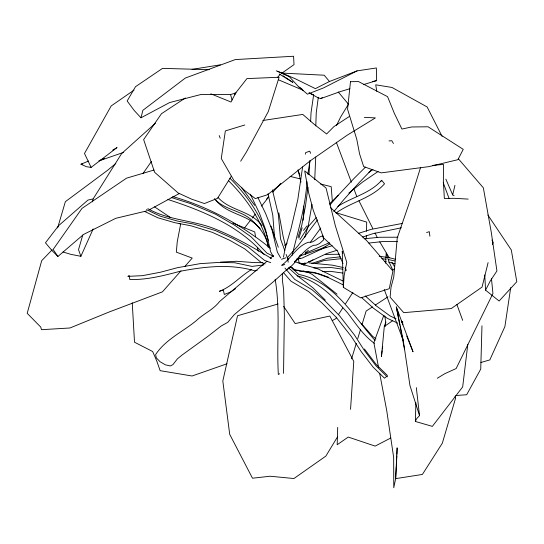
<?xml version="1.0" encoding="UTF-8"?>
<svg xmlns="http://www.w3.org/2000/svg" width="544" height="544" viewBox="0 0 544 544"><rect width="100%" height="100%" fill="white"/><g stroke="black" fill="none" stroke-linecap="round" stroke-linejoin="round"><path stroke-width="0.82" d="M282.37 273.455L282.363 280.031L283.621 289.694L284.369 314.813L283.546 373.388M366.275 238.857L366.364 235.504M366.472 231.322L366.704 222.108L335.791 212.616M467.799 344.42L462.679 386.913L432.364 426.374L415.371 421.457L415.895 402.852M337.708 427.36L337.192 444.747L348.221 437.063L375.156 446.1L390.694 438.042M481.977 325.822L480.733 369.09L466.677 394.74L455.824 395.522M315.785 125.902L316.248 112.771L318.315 97.24M314.724 179.744L315.724 157.053M310.617 121.734L311.039 112.703L313.657 94.724M303.688 265.37L304.885 264.316L304.966 262.664M305.402 254.395L305.531 251.92M396.284 466.84L395.658 478.638L393.761 487.744L393.666 457.456L386.73 410.604L379.664 373.313M396.372 465.154L396.862 455.886M396.95 454.206L397.127 447.834L395.658 478.638L422.382 474.443L442.333 443.176L455.607 398.092L455.063 396.494M385.648 263.242L386.199 253.096L388.98 261.827L392.829 270.178L394.686 268.552M309.006 174.631L309.754 161.18M330.378 207.502L366.527 240.462L392.924 271.028L389.259 288.701L360.726 297.874L343.346 287.348L344.141 275.529L346.786 262.371L335.301 225.644L326.074 188.054L304.688 170.877L308.747 193.27L313.262 210.29L323.768 238.007L337.511 251.063L342.985 263.493M350.547 409.346L353.777 361.359L329.834 316.057L295.181 323.578L283.655 306.401M307.02 181.689C305.408 206.781 298.064 230.996 292.148 255.258M303.11 220.306L303.906 210.161L303.736 206.04M384.758 316.01L385.771 322.13L384.302 326.488L381.426 356.612L382.167 350.73M311.991 204.422L308.305 225.617L304.66 237.565M382.378 349.044L382.697 346.521M385.24 326.339L385.771 322.13M307.816 174.196L310.1 160.371M307.986 187.143L305.463 206.033L301.736 225.542L297.942 237.483M510.707 287.62L504.9 326.584L489.818 359.917L480.903 362.494M302.614 166.92L297.786 199.77L290.999 228.657L285.233 248.105L283.478 257.162M305.334 154.19L305.694 152.612L309.72 151.178L310.631 153.347M454.097 195.636L452.669 194.895L454.954 185.314M488.097 262.623L482.059 287.082L451.241 308.57L403.736 312.664L390.116 297.167L391 287.341L393.761 276.964L397.256 237.905L411.516 196.452L420.628 167.273M492.531 244.684L493.129 242.236L491.926 240.013M209.222 69.68L162.534 68.374L135.497 86.714L127.16 100.987L134.239 110.52L140.978 117.796L142.875 110.31L185.361 78.037L235.3 59.575L293.57 56.256L294.018 64.614L281.534 73.413M82.742 235.09L78.52 249.676L80.893 256.306L70.836 254.347L63.036 251.981M92.371 201.872L93.31 198.628L121.659 153.524L155.468 123.155M57.637 227.922L65.362 201.681L107.386 170.442L115.838 163.458M351.587 358.775L356.272 343.4M357.755 338.545L360.468 329.644M361.95 324.788L366.146 311.039L372.463 306.918M298.887 238.19L302.144 227.82M387.607 375.625L387.199 376.856L375.87 365.67L364.147 350.125L354.416 334.948L339.49 315.697L325.278 301.165L312.066 289.755L294.712 279.385L284.947 268.07M383.806 315.275L373.857 342.652L378.57 367.513M415.371 421.457L416.5 418.86L419.526 415.596L416.323 387.627M80.893 256.306L93.153 228.922M336.552 125.44L340.551 117.15L348.459 104.19L338.225 91.956M487.859 214.968L511.306 249.982L516.8 281.717L499.127 301.022L485.568 290.156L490.219 281.058L496.924 270.946L491.314 232.56L483.358 187.836L458.334 158.739M337.538 436.818L325.842 456.117L293.937 478.523L270.069 476.238L252.498 478.217L229.711 434.357L222.822 381.018L237.524 315.758L278.038 303.98M231.302 176.229L217.471 198.383L204.394 203.538L191.617 199.152L178.106 192.95L154.618 172.278L143.643 139.597L161.466 113.71L185.348 97.968M240.672 161.221L246.473 151.932L268.294 111.568L279.092 77.262L246.949 78.594L235.776 92.834L231.003 102.014L210.827 93.82M299.934 239.693L308.591 226.202L316.261 217.566M336.763 317.193L335.845 318.614L332.18 320.654M338.613 314.357L342.768 307.965M345.542 303.708L352.927 292.352M142.854 173.72L151.463 161.412M310.502 242.087L320.763 227.977M244.372 228.106L250.607 220.123M252.164 218.124L255.286 214.132M261.528 206.149L268.804 196.833M380.82 181.376L381.684 180.282L384.52 183.818C371.538 198.451 351.465 201.817 336.09 213.003M303.464 230.398L307.136 225.848M317.526 219.878L298.01 245.772L287.49 257.482M333.826 211.623L344.1 199.281L359.706 182.036L371.926 169.456M329.888 205.027L338.178 195.364L354.117 178.337L365.439 167.151M294.406 262.052L297.119 258.93M298.2 257.686L300.914 254.565M277.413 77.486L280.146 74.385M180.989 270.83L162.432 291.849L109.31 311.93L69.958 327.984L41.446 329.698L40.752 327.087L27.2 313.317L41.698 260.671L52.19 249.791M184.926 266.37L192.229 258.094L176.324 252.13L177.249 241.733L180.608 224.305L179.2 223.36M266.574 199.056L268.274 197.166M272.823 192.127L280.786 183.308M329.446 203.932L338.327 195.31M267.056 261.215L219.518 301.553C213.411 309.672 203.565 313.67 196.255 320.688C182.668 331.84 165.471 339.504 155.604 354.6L156.325 357.843L160.086 361.76L165.451 364.854L170.367 365.942L172.958 364.609L177.432 358.816L182.226 354.912L207.597 336.573L221.299 325.917L227.698 322.381L234.362 314.554L274.632 280.67L289.632 267.165M270.205 258.386L273.346 255.551M284.668 245.358L287.184 243.086M305.259 253.096L308.387 250.281M401.588 322.755L402.669 321.81L401.186 321.123M381.684 180.282C370.008 193.61 352.138 197.037 337.831 206.366M92.963 198.968L87.985 200.049L58.664 225.624L45.451 242.808L52.136 250.696L57.922 256.476L83.552 234.457L115.784 218.307L146.785 210.909M386.362 376.652L384.506 378.189L373.055 367.064L361.189 351.594L351.329 336.478L336.226 317.315L321.885 302.899L308.516 291.516L291.013 281.221L283.329 272.462M348.82 193.127L362.556 182.077L378.1 171.482M88.611 161.031L80.968 164.2L86.476 166.729L91.113 167.389L117.035 147.567L112.737 150.117M309.012 92.732L318.349 97.947L321.021 98.498L322.313 97.553M287.361 269.518C296.99 262.562 302.158 250.022 313.65 245.256L316.057 245.194L319.532 243.562L323.687 239.816L322.748 235.878C317.356 236.79 314.357 243.44 308.387 242.257C296.63 246.262 291.067 258.645 281.486 265.384M133.96 90.154L111.194 105.937L84.49 153.49L91.113 167.389M384.302 326.488L392.387 320.878M251.566 269.504C240.346 276.053 231.751 286.756 219.368 291.292L223.353 290.081L224.312 294.474L230.595 291.985L235.545 288.701M368.893 172.271L372.973 169.544M349.078 116.634L333.955 126.568L326.631 133.967L314.765 124.807L302.77 114.43L262.8 120.51M375.272 305.089L387.906 296.854M437.274 378.257L444.883 373.646L456.13 368.567L492.925 293.508L491.443 278.426M313.018 259.746L310.848 261.025L308.414 261.671M320.3 249.444L329.732 243.977M279.596 373.782L278.331 374.483C276.536 342.774 280.486 310.706 275.155 279.235M149.09 209.909L179.547 193.406M140.978 117.796L169.585 102.578L201.062 94.472L230.418 94.595L236.116 92.908M129.309 275.577L127.847 276.352L142.494 275.658L160.63 272.177L177.405 267.702L200.097 263.643L218.797 262.432L234.688 262.752L252.042 266.404L263.82 264.901M363.671 84.538L376.645 80.614L376.346 67.959L357.082 70.883L323.517 87.904L307.448 94.18L298.309 86.455L289.347 76.704L276.264 70.808M329.433 242.672L304.973 253.456M99.062 160.745L104.523 158.426M357.082 70.883L329.249 81.586L315.391 88.645L295.324 78.792L277.739 71.264M282.479 265.329L284.777 264.452M321.021 98.498L340.156 91.65L349.887 88.706M326.155 247.044L299.554 256.074M227.011 363.773L192.08 375.992L160.147 370.668L156.754 360.992L152.66 351.526L134.511 342.21L132.246 302.797M99.09 160.861L123.617 152.368M281.486 259.284L285.79 257.808M315.384 263.459L324.136 260.522L341.204 258.672M311.841 263.446L327.644 258.182L340.292 256.856M426.625 232.54L429.264 231.662L429.896 236.212M362.671 237.021L372.987 233.668L401.384 227.793M337.185 250.206L326.781 253.511L306.367 263.228L301.492 264.044M358.306 233.403L371.083 229.378L402.064 223.475M244.793 124.984L225.352 130.914L221.272 158.522L233.811 180.295L244.671 190.509L255.306 198.58L267.505 194.772L310.27 160.793L347.208 135.191L375.387 117.892L364.358 117.361M332.139 245.725L322.47 248.669L301.866 258.182L296.949 258.944M154.013 170.041L126.521 178.167L81.96 208.427L53.128 249.478L57.922 256.476M297.296 259.06L300.553 258.237M372.558 81.525L376.645 80.614M80.968 164.2L82.62 163.921M192.032 69.394L220.374 64.818M257.169 270.538L254.742 270.817C230.268 263.554 204.292 266.635 179.656 271.388C163.37 275.747 146.798 279.915 129.812 279.568L129.411 276.379M368.886 243.059L383.54 241.468L397.44 241.516M364.16 238.755L379.787 237.259L397.895 237.225M388.98 140.944L391.775 140.685L393.441 143.473M432.589 165.396L443.462 164.41L443.38 181.601L444.36 198.485L454.267 198.308L468.18 199.097M220.538 262.079L236.681 261.276L254.544 262.609L262.772 262.67M308.904 271.973L306.388 272.041L303.144 271.089M322.3 271.599L330.67 271.361L342.856 273.068M313.813 267.92L331.378 267.546L342.7 269.205M325.523 254.429L339.368 254.232M281.792 73.066L324.217 75.215L329.603 81.654M309.142 262.922L332.459 265.173L343.176 267.519M292.835 269.695L299.254 270.436M316.744 273.217L299.472 271.143L298.064 270.293M384.581 261.508L386.247 261.739M379.229 256.258L389.205 257.672L395.563 259.291M381.854 258.618L385.995 259.223M388.484 259.583L394.924 260.964M290.074 176.372L300.764 179.044M320.504 183.988L331.194 186.66L332.364 201.525M388.715 262.174L395.094 263.779M304.885 264.316L299.01 262.752L298.33 257.781M290.17 267.267L292.604 267.981M297.146 275.876C318.152 280.745 333.839 297.452 347.67 312.97C355.769 323.666 363.338 335.383 374.374 343.312M171.163 197.452L190.441 203.551L215.526 214.207L235.13 225.556L251.11 236.817L266.914 253.076L273.578 256.36M172.734 196.561C208.359 206.781 241.652 224.856 270.32 248.227M317.567 273.319L328.746 277.352M270.701 262.657L264.568 260.406L248.2 247.037L233.124 238.558L215.342 230.547L193.705 224.067L177.664 221.109L160.358 216.22L146.445 209.63M265.112 263.915L261.14 262.426L244.909 248.975L229.996 240.441L212.316 232.336L190.842 225.753L174.923 222.727L157.746 217.756L144.67 211.453M294.753 261.542L300.914 263.922L317.744 268.811L343.577 281.309M232.825 223.115L254.748 231.934L255.558 236.844M167.858 199.492C203.211 210.868 239.564 225.984 264.323 254.81M278.569 79.846L303.355 90.372M397.732 323.143L387.314 318.322L373.558 308.292L361.767 297.69M396.005 318.716L390.082 315.969L376.407 305.959L365.296 295.936M309.529 93.072L313.364 94.88M147.866 208.665C168.341 220.327 192.692 220.143 214.322 228.691C234.41 236.756 253.144 247.275 271.524 258.563M343.584 285.083L328.392 277.617L313.915 272.422L295.664 270.205L289.986 266.791M307.197 271.789L312.365 274.53L337.049 294.175M298.955 87.115L301.825 88.72M279.29 73.984L292.876 82.402L285.845 77.67M154.51 206.836L170.734 217.695M283.036 75.772L284.437 76.718M375.945 338.851L372.66 336.335L361.264 323.401M375.251 340.279L373.952 339.272C352.308 314.527 333.662 281.336 298.738 274.441L291.169 267.104M288.558 267.906L297.208 275.584L312.909 287.803L325.326 300.138M387.008 375.04L376.217 364.473L364.419 348.969M229.922 178.248C247.404 195.629 262.099 216.696 268.45 240.754M261.963 225.733C251.24 210.589 229.826 210.902 218.062 197.465M260.134 228.732C248.54 214.003 226.222 214.771 215.342 199.376M228.371 180.547C246.582 198.608 261.807 220.558 268.28 245.636L269.878 247.513M214.384 198.676C223.924 209.671 240.21 210.188 251.124 219.545C259.264 227.127 266.995 236.042 268.26 247.547M287.674 257.863L288.708 259.182M241.849 187.945L254.68 205.353M250.342 194.256L259.406 213.173L265.608 229.643L270.62 251.702L273.387 256.761M379.739 241.849L389.28 257.829M391.884 262.188L394.482 266.546M280.622 257.897L277.358 252.11L272.075 230.037L265.615 213.513L257.904 197.526M442.088 136.36L427.122 106.957L392 87.462L375.727 84.81L376.788 91.351M358.945 200.811L372.776 228.473M375.013 232.961L377.257 237.449M345.039 268.151L346.066 270.484L345.426 267.267M445.849 179.105L452.669 194.895M406.735 336.063L413.032 351.784L396.304 306.966L399.847 325.244M278.304 247.268L271.055 226.141M219.205 135.585L220.211 138.203M336.294 142.174L351.376 182.199M353.743 188.476L356.701 196.33M384.234 289.449L403.247 340.422L409.945 385.492L419.526 415.596M443.224 182.689L449.099 198.526M298.03 169.762L300.968 182.077M298.228 170.85L299.962 175.515M456.926 304.565L462.672 320.348M284.73 250.546L280.514 238.857L278.358 214.533L272.388 189.883M286.137 254.442L288.109 259.896M398.779 314.833L396.304 306.966L403.247 340.422M268.015 193.739L272.789 215.206L274.577 237.878M234.518 93.112L234.974 94.71M257.326 247.493L258.366 251.274M230.513 94.418L232.05 100.014M285.702 247.098L283.043 235.919L278.827 212.894M287.558 258.944L288.211 262.194M342.72 253.586L342.244 251.165L343.346 287.348M400.166 326.91L401.452 333.56M401.778 335.22L404.512 349.35M484.772 274.938L485.568 290.156M402.669 321.81L402.73 324.856M350.492 81.675L347.562 109.201L356.782 139.352L359.557 153.843L363.664 166.573L381.215 172.87L429.012 166.614L457.878 159.691L463.236 149.348L428.074 126.786L411.645 126.976L401.9 129.044L394.346 113.342L387.552 96.648L358.53 81.58L350.492 81.675"/></g></svg>
